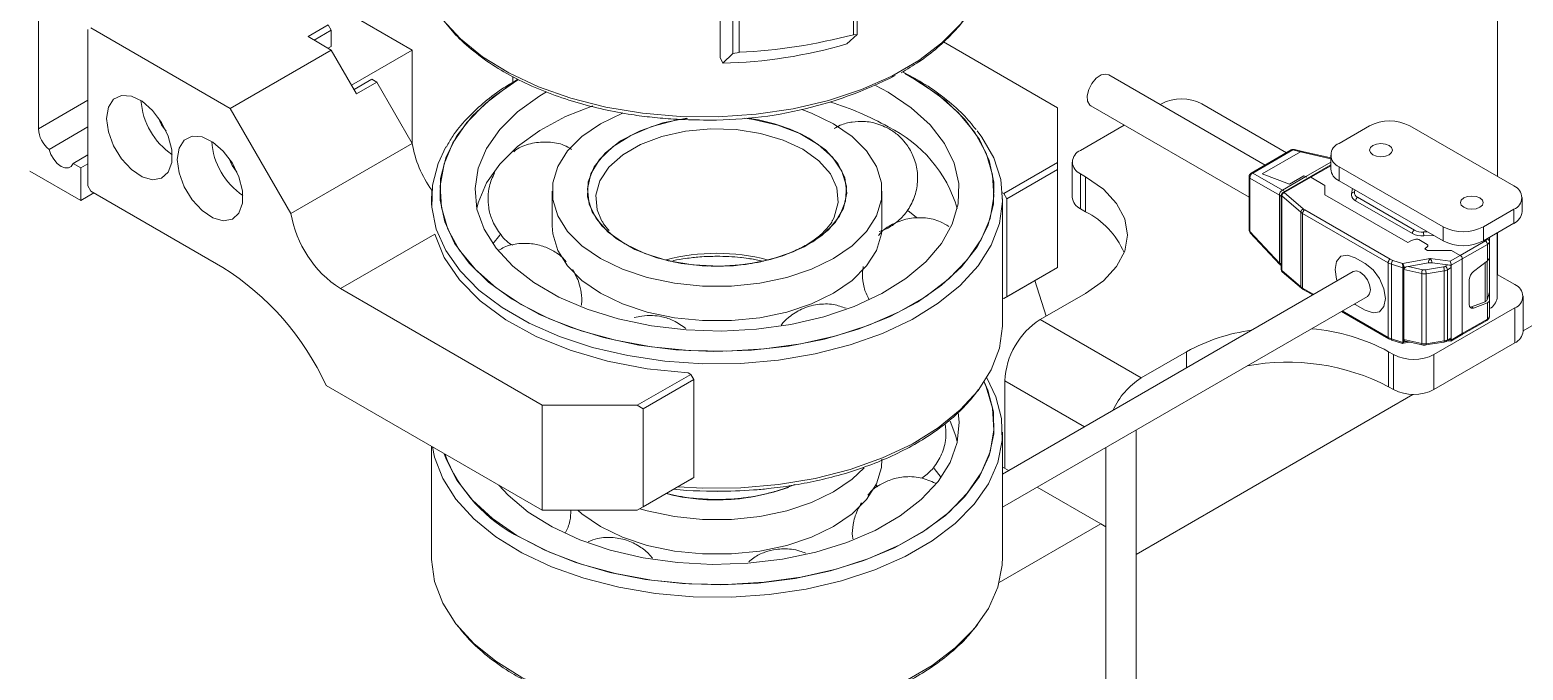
# Model space of a CAD drawing. Header units: millimetres. Extents: x 169 to 14583, y -399 to 10804.
# Drawn here: x 11865.7 to 11970.3, y 7447.7 to 7492.5 of the extents above; entities that cross this region are included whole.
import ezdxf

# ---------------------------------------------------------------- set-up
doc = ezdxf.new("R2010")
doc.units = ezdxf.units.MM
doc.header["$LTSCALE"] = 35

msp = doc.modelspace()

# ---------------------------------------------------------------- linework, layer by layer
at = {"color": 7, "linetype": 'Continuous', "lineweight": 18}
for p, q in [((11968.468, 7482.27), (11968.468, 7530.269)), ((11923.368, 7492.195), (11923.368, 7499.544)), ((11923.627, 7500.044), (11923.627, 7492.214)), ((12020.291, 7500.352), (11970.271, 7471.476)), ((11914.934, 7490.87), (11914.934, 7498.7)), ((11915.384, 7498.309), (11915.384, 7490.96)), ((11881.862, 7497.246), (11892.469, 7491.123)), ((11914.035, 7494.681), (11914.035, 7490.598)), ((11866.306, 7493.368), (11866.306, 7485.611)), ((11869.771, 7481.61), (11869.771, 7492.552)), ((11869.983, 7492.675), (11879.741, 7487.041)), ((11886.6, 7492.879), (11885.186, 7492.062)), ((11885.61, 7491.817), (11886.812, 7492.511)), ((11886.812, 7492.511), (11886.6, 7492.879)), ((11886.812, 7492.511), (11886.812, 7491.368)), ((11923.627, 7492.214), (11922.913, 7491.545)), ((11923.627, 7492.214), (11923.368, 7492.195)), ((11886.812, 7491.123), (11879.741, 7487.041)), ((11885.186, 7492.062), (11886.812, 7491.123)), ((11886.812, 7491.368), (11886.6, 7491.246)), ((11886.6, 7491.246), (11886.812, 7491.368)), ((11888.58, 7488.061), (11886.812, 7491.123)), ((11892.469, 7491.123), (11888.226, 7488.674)), ((11892.469, 7484.591), (11892.469, 7491.123)), ((11929.673, 7491.687), (11937.653, 7487.081)), ((11914.219, 7490.201), (11914.035, 7490.598)), ((11914.219, 7490.201), (11914.934, 7490.87)), ((11915.384, 7490.96), (11914.934, 7490.87)), ((11888.403, 7488.368), (11889.64, 7489.082)), ((11889.64, 7489.082), (11889.994, 7488.878)), ((11899.525, 7488.86), (11899.525, 7489.274)), ((11952.195, 7483.065), (11941.248, 7489.384)), ((11888.58, 7488.061), (11889.994, 7488.878)), ((11892.469, 7484.591), (11889.994, 7488.878)), ((11869.771, 7487.611), (11866.306, 7485.611)), ((11879.741, 7487.041), (11883.983, 7479.693)), ((11937.653, 7483.244), (11937.653, 7487.081)), ((11939.998, 7487.219), (11951.086, 7480.818)), ((11944.843, 7487.309), (11944.936, 7487.362)), ((11953.702, 7483.935), (11947.764, 7487.362)), ((11916.38, 7486.267), (11915.773, 7486.357)), ((11869.771, 7485.736), (11867.056, 7484.169)), ((11939.279, 7484.097), (11942.343, 7485.865)), ((11959.502, 7485.812), (11957.381, 7484.588)), ((11969.614, 7481.608), (11962.331, 7485.812)), ((11869.771, 7483.787), (11868.734, 7483.188)), ((11883.983, 7479.693), (11892.469, 7484.591)), ((11954.034, 7484.127), (11951.236, 7482.512)), ((11954.147, 7484.129), (11951.349, 7482.514)), ((11954.689, 7484.004), (11952.007, 7482.456)), ((11954.689, 7484.004), (11954.147, 7484.129)), ((11954.81, 7484.03), (11954.251, 7484.159)), ((11956.795, 7483.517), (11954.689, 7484.004)), ((11956.795, 7483.571), (11954.81, 7484.03)), ((11868.734, 7483.188), (11869.276, 7482.876)), ((11869.771, 7483.162), (11869.276, 7482.876)), ((11869.276, 7482.876), (11869.276, 7480.59)), ((11933.905, 7481.08), (11937.653, 7483.244)), ((11937.653, 7482.754), (11934.117, 7480.713)), ((11937.653, 7483.244), (11937.653, 7482.754)), ((11937.653, 7475.895), (11937.653, 7482.754)), ((11938.693, 7483.28), (11938.693, 7480.831)), ((11956.795, 7483.092), (11953.438, 7481.154)), ((11956.795, 7483.27), (11955.048, 7482.261)), ((11956.795, 7483.025), (11955.401, 7482.22)), ((11956.795, 7483.771), (11956.795, 7482.792)), ((11957.381, 7482.955), (11964.664, 7478.751)), ((11957.381, 7482.955), (11957.381, 7481.975)), ((11869.276, 7480.59), (11865.705, 7482.651)), ((11939.279, 7482.464), (11939.633, 7482.26)), ((11939.279, 7482.464), (11939.279, 7480.014)), ((11939.633, 7479.81), (11939.633, 7482.26)), ((11951.086, 7482.252), (11951.086, 7478.531)), ((11953.209, 7480.958), (11951.14, 7482.153)), ((11951.14, 7482.153), (11951.14, 7478.432)), ((11951.349, 7482.514), (11953.418, 7481.32)), ((11952.007, 7482.456), (11953.916, 7481.742)), ((11953.421, 7481.322), (11955.048, 7482.261)), ((11955.401, 7482.22), (11953.538, 7481.145)), ((11953.916, 7481.742), (11954.906, 7482.314)), ((11955.048, 7482.261), (11954.906, 7482.314)), ((11955.048, 7482.261), (11955.118, 7482.22)), ((11956.396, 7481.646), (11955.401, 7482.22)), ((11957.381, 7481.975), (11964.664, 7477.771)), ((11870.195, 7481.12), (11869.276, 7480.59)), ((11869.983, 7481.243), (11869.771, 7481.61)), ((11879.213, 7475.915), (11869.983, 7481.243)), ((11893.823, 7480.704), (11893.823, 7480.26)), ((11893.836, 7480.521), (11893.843, 7481.321)), ((11893.843, 7481.217), (11893.843, 7481.321)), ((11902.273, 7481.244), (11902.273, 7478.83)), ((11925.373, 7478.83), (11925.373, 7481.244)), ((11933.905, 7481.08), (11933.809, 7481.136)), ((11933.823, 7471.985), (11933.823, 7480.704)), ((11934.117, 7480.713), (11933.905, 7481.08)), ((11934.117, 7473.854), (11934.117, 7480.713)), ((11953.209, 7476.219), (11953.209, 7480.955)), ((11953.338, 7480.88), (11953.209, 7480.955)), ((11953.338, 7480.981), (11953.338, 7475.755)), ((11954.711, 7479.776), (11953.373, 7480.916)), ((11953.373, 7480.916), (11953.373, 7475.691)), ((11953.421, 7481.322), (11953.575, 7481.233)), ((11953.538, 7481.145), (11954.877, 7480.004)), ((11956.396, 7480.993), (11956.396, 7481.646)), ((11956.396, 7480.993), (11962.189, 7477.648)), ((11958.252, 7481.029), (11958.254, 7481.049)), ((11958.313, 7481.437), (11958.254, 7481.049)), ((11958.254, 7481.049), (11958.26, 7480.97)), ((11958.476, 7481.343), (11958.451, 7481.182)), ((11958.683, 7480.816), (11962.656, 7478.522)), ((11970.2, 7479.812), (11970.2, 7480.792)), ((11939.633, 7479.81), (11939.279, 7480.014)), ((11954.711, 7474.55), (11954.711, 7479.776)), ((11960.814, 7476.238), (11954.832, 7479.691)), ((11954.832, 7479.691), (11954.832, 7474.465)), ((11954.974, 7479.936), (11960.956, 7476.483)), ((11958.541, 7480.571), (11962.514, 7478.277)), ((11967.493, 7478.751), (11969.614, 7479.975)), ((11969.614, 7478.995), (11969.614, 7479.975)), ((11964.664, 7477.771), (11964.664, 7478.751)), ((11967.493, 7477.771), (11969.614, 7478.995)), ((11967.493, 7478.751), (11967.493, 7477.771)), ((11887.448, 7474.427), (11894.061, 7478.245)), ((11951.14, 7478.432), (11953.209, 7476.215)), ((11951.167, 7478.327), (11953.241, 7476.104)), ((11962.189, 7477.648), (11962.402, 7477.771)), ((11962.717, 7477.876), (11962.402, 7477.771)), ((11963.542, 7477.521), (11962.958, 7477.857)), ((11963.291, 7478.389), (11963.57, 7478.403)), ((11964.014, 7478.146), (11963.308, 7478.11)), ((11965.866, 7476.75), (11967.629, 7477.768)), ((11967.771, 7477.523), (11966.008, 7476.505)), ((11967.717, 7477.89), (11967.717, 7477.9)), ((11967.771, 7476.379), (11967.771, 7477.523)), ((11967.917, 7478.016), (11967.917, 7477.727)), ((11967.917, 7477.727), (11967.917, 7476.631)), ((11968.444, 7473.769), (11968.444, 7478.32)), ((11968.468, 7475.411), (11968.468, 7478.334)), ((11915.532, 7476.603), (11916.38, 7476.485)), ((11959.22, 7476.178), (11958.513, 7476.587)), ((11961.812, 7476.193), (11963.76, 7476.53)), ((11963.574, 7477.381), (11963.392, 7477.199)), ((11963.392, 7477.199), (11963.569, 7477.096)), ((11963.569, 7477.096), (11965.266, 7477.096)), ((11963.76, 7476.53), (11965.167, 7476.346)), ((11965.167, 7476.346), (11965.866, 7476.75)), ((11966.008, 7476.505), (11965.23, 7476.056)), ((11965.866, 7476.75), (11965.266, 7477.096)), ((11966.008, 7471.279), (11966.008, 7476.505)), ((11967.917, 7474.178), (11967.917, 7476.631)), ((11958.366, 7475.616), (11933.823, 7461.447)), ((11937.653, 7475.895), (11933.905, 7473.731)), ((11934.117, 7473.854), (11937.653, 7475.895)), ((11937.653, 7475.895), (11937.653, 7475.895)), ((11953.209, 7476.219), (11953.338, 7476.144)), ((11953.264, 7476.086), (11953.338, 7476.043)), ((11953.373, 7475.691), (11954.711, 7474.55)), ((11953.408, 7475.603), (11954.747, 7474.462)), ((11960.814, 7471.012), (11960.814, 7476.238)), ((11961.847, 7475.887), (11961.044, 7476.139)), ((11961.044, 7476.139), (11961.044, 7470.913)), ((11961.14, 7476.403), (11961.812, 7476.193)), ((11961.812, 7476.193), (11961.812, 7476.193)), ((11961.917, 7475.927), (11961.847, 7475.887)), ((11961.847, 7475.887), (11961.847, 7470.661)), ((11962.227, 7475.981), (11961.917, 7475.927)), ((11961.917, 7475.927), (11961.917, 7475.764)), ((11963.166, 7475.479), (11961.917, 7475.764)), ((11961.917, 7475.764), (11961.917, 7470.865)), ((11963.641, 7476.226), (11962.227, 7475.981)), ((11962.227, 7475.981), (11963.24, 7475.75)), ((11963.166, 7470.58), (11963.166, 7475.479)), ((11963.429, 7475.744), (11964.696, 7475.943)), ((11964.748, 7475.669), (11963.481, 7475.469)), ((11963.481, 7475.469), (11963.481, 7470.57)), ((11963.895, 7476.231), (11964.999, 7476.086)), ((11964.748, 7470.769), (11964.748, 7475.669)), ((11964.829, 7475.988), (11964.999, 7476.086)), ((11965.23, 7475.893), (11964.97, 7475.743)), ((11964.97, 7475.743), (11964.97, 7470.844)), ((11964.999, 7476.086), (11965.23, 7476.056)), ((11965.23, 7476.056), (11965.23, 7475.893)), ((11965.23, 7475.893), (11965.23, 7470.994)), ((11967.771, 7476.379), (11966.798, 7475.63)), ((11967.601, 7473.512), (11967.601, 7476.248)), ((11967.741, 7476.356), (11967.741, 7473.632)), ((11969.685, 7474.708), (11968.444, 7475.424)), ((11887.448, 7474.427), (11901.59, 7466.262)), ((11936.085, 7474.99), (11936.881, 7472.508)), ((11954.747, 7474.462), (11954.874, 7474.374)), ((11954.832, 7474.465), (11955.603, 7474.02)), ((11954.874, 7474.374), (11955.544, 7473.987)), ((11966.503, 7475.057), (11966.503, 7473.299)), ((11933.823, 7459.138), (11959.366, 7473.883)), ((11933.905, 7473.731), (11933.823, 7473.779)), ((11933.905, 7473.731), (11934.117, 7473.854)), ((11939.633, 7474.096), (11936.451, 7472.259)), ((11958.453, 7473.356), (11958.513, 7473.32)), ((11958.513, 7473.32), (11959.22, 7472.912)), ((11966.657, 7473.148), (11967.601, 7473.512)), ((11966.798, 7473.067), (11967.771, 7473.441)), ((11967.741, 7473.632), (11967.917, 7474.178)), ((11967.771, 7472.297), (11967.771, 7473.441)), ((11967.917, 7473.597), (11967.917, 7474.178)), ((11967.917, 7473.597), (11967.917, 7472.501)), ((11970.271, 7471.442), (11970.271, 7473.892)), ((11957.544, 7472.832), (11960.856, 7470.92)), ((11957.603, 7472.866), (11960.814, 7471.012)), ((11964.028, 7469.81), (11969.685, 7473.075)), ((11966.008, 7471.279), (11967.771, 7472.297)), ((11966.657, 7473.148), (11966.798, 7473.067)), ((11969.685, 7470.626), (11969.685, 7473.075)), ((11943.522, 7468.177), (11936.451, 7472.259)), ((11965.23, 7470.83), (11966.008, 7471.279)), ((11965.966, 7471.188), (11967.729, 7472.205)), ((11960.856, 7470.92), (11961.08, 7470.823)), ((11961.044, 7470.913), (11961.847, 7470.661)), ((11961.08, 7470.823), (11961.834, 7470.587)), ((11961.837, 7470.587), (11961.887, 7470.616)), ((11961.847, 7470.661), (11961.917, 7470.702)), ((11961.881, 7470.613), (11962.328, 7470.69)), ((11961.917, 7470.865), (11963.166, 7470.58)), ((11961.917, 7470.702), (11961.917, 7470.865)), ((11961.917, 7470.702), (11962.123, 7470.737)), ((11962.04, 7470.756), (11963.195, 7470.492)), ((11963.46, 7470.484), (11964.727, 7470.683)), ((11963.481, 7470.57), (11964.748, 7470.769)), ((11964.028, 7467.36), (11969.685, 7470.626)), ((11964.929, 7470.752), (11965.176, 7470.895)), ((11964.97, 7470.844), (11965.23, 7470.994)), ((11964.977, 7470.78), (11965.204, 7470.75)), ((11965.095, 7470.848), (11965.23, 7470.83)), ((11965.23, 7470.83), (11965.122, 7470.864)), ((11965.211, 7470.752), (11965.966, 7471.188)), ((11965.23, 7470.83), (11965.23, 7470.994)), ((11943.522, 7468.177), (11946.704, 7470.014)), ((11946.704, 7468.883), (11946.704, 7470.014)), ((11960.846, 7470.014), (11961.2, 7469.81)), ((11960.846, 7470.014), (11960.846, 7467.564)), ((11961.2, 7467.36), (11961.2, 7469.81)), ((11964.028, 7469.81), (11964.028, 7467.36)), ((11911.985, 7468.426), (11908.237, 7466.262)), ((11911.985, 7468.426), (11911.8, 7468.532)), ((11912.197, 7468.058), (11911.985, 7468.426)), ((11901.59, 7458.914), (11886.458, 7467.649)), ((11908.661, 7466.017), (11912.197, 7468.058)), ((11912.197, 7461.2), (11912.197, 7468.058)), ((11933.976, 7467.972), (11933.976, 7461.848)), ((11939.551, 7464.754), (11933.976, 7467.972)), ((11961.2, 7467.36), (11960.846, 7467.564)), ((11901.59, 7466.262), (11901.59, 7458.914)), ((11908.237, 7466.262), (11901.59, 7466.262)), ((11908.237, 7466.262), (11908.661, 7466.017)), ((11908.661, 7459.158), (11908.661, 7466.017)), ((11962.556, 7467.022), (11943.168, 7455.83)), ((11929.856, 7464.53), (11929.796, 7464.988)), ((11933.823, 7455.654), (11933.823, 7464.373)), ((11943.168, 7464.533), (11943.168, 7432.862)), ((11893.823, 7463.397), (11893.823, 7455.654)), ((11941.047, 7463.308), (11941.047, 7431.637)), ((11929.038, 7461.84), (11929.52, 7461.22)), ((11934.247, 7461.692), (11933.823, 7461.936)), ((11908.237, 7458.914), (11911.985, 7461.077)), ((11912.197, 7461.2), (11908.661, 7459.158)), ((11911.985, 7461.077), (11912.197, 7461.2)), ((11925.091, 7460.565), (11924.931, 7460.673)), ((11924.937, 7460.685), (11925.084, 7460.59)), ((11940.693, 7457.97), (11936.247, 7460.537)), ((11901.59, 7458.914), (11908.237, 7458.914)), ((11908.661, 7459.158), (11908.237, 7458.914)), ((11940.693, 7457.97), (11933.582, 7453.865)), ((11941.047, 7457.766), (11940.693, 7457.97)), ((11941.047, 7415.714), (11941.047, 7457.766))]:
    msp.add_line(p, q, dxfattribs=at)
at = {"color": 7, "linetype": 'Continuous', "lineweight": 18, "flags": 128}
for points in [[(11892.869, 7497.972), (11892.872, 7497.754), (11893.101, 7496.217), (11893.682, 7494.712), (11894.606, 7493.265), (11895.856, 7491.902), (11897.409, 7490.647), (11899.238, 7489.523), (11901.311, 7488.549), (11903.589, 7487.744), (11906.033, 7487.121)], [(11906.033, 7487.121), (11908.6, 7486.692), (11911.242, 7486.464), (11913.913, 7486.442), (11916.566, 7486.625), (11919.153, 7487.011), (11921.628, 7487.592), (11923.946, 7488.359), (11926.067, 7489.297), (11927.952, 7490.39), (11929.568, 7491.618), (11930.886, 7492.959), (11931.882, 7494.39), (11932.54, 7495.885), (11932.846, 7497.418), (11932.869, 7497.972)], [(11900.105, 7473.325), (11898.365, 7474.477), (11896.913, 7475.755), (11895.776, 7477.135), (11894.975, 7478.592), (11894.525, 7480.098), (11894.435, 7481.626), (11894.705, 7483.147), (11895.332, 7484.632), (11896.304, 7486.054), (11897.601, 7487.386), (11899.201, 7488.604), (11899.92, 7489.054)], [(11926.979, 7489.48), (11928.175, 7488.786), (11929.822, 7487.587), (11931.172, 7486.271), (11932.198, 7484.86), (11932.881, 7483.382), (11933.21, 7481.864), (11933.178, 7480.334), (11932.785, 7478.821), (11932.039, 7477.353), (11930.953, 7475.957), (11929.549, 7474.66), (11927.851, 7473.485), (11925.893, 7472.454), (11923.709, 7471.587), (11921.341, 7470.9), (11918.833, 7470.406), (11916.232, 7470.113), (11913.586, 7470.027), (11910.945, 7470.15), (11908.357, 7470.479), (11905.87, 7471.009), (11903.532, 7471.73), (11901.386, 7472.627), (11899.472, 7473.685), (11897.824, 7474.884), (11896.475, 7476.2), (11895.449, 7477.611), (11894.765, 7479.089), (11894.436, 7480.607), (11894.469, 7482.137), (11894.862, 7483.65), (11895.608, 7485.118), (11896.693, 7486.514), (11898.098, 7487.811), (11899.795, 7488.986), (11899.923, 7489.062)], [(11926.986, 7489.471), (11927.541, 7489.163), (11929.281, 7488.011), (11930.734, 7486.733), (11931.871, 7485.352), (11932.672, 7483.895), (11933.122, 7482.389), (11933.212, 7480.861), (11932.941, 7479.341), (11932.314, 7477.856), (11931.343, 7476.434), (11930.045, 7475.101), (11928.445, 7473.883), (11926.573, 7472.803), (11924.463, 7471.879), (11922.155, 7471.13), (11919.692, 7470.569), (11917.12, 7470.207), (11914.486, 7470.051), (11911.839, 7470.103), (11909.23, 7470.363), (11906.706, 7470.825), (11904.315, 7471.482), (11902.101, 7472.32), (11900.105, 7473.325), (11900.105, 7473.325)], [(11940.725, 7489.375), (11940.382, 7489.145), (11940.075, 7488.786), (11939.851, 7488.354), (11939.745, 7487.914), (11939.772, 7487.533), (11939.929, 7487.269), (11939.998, 7487.219)], [(11941.248, 7489.384), (11941.054, 7489.442), (11940.725, 7489.375)], [(11924.909, 7488.646), (11925.809, 7488.163), (11927.426, 7487.082), (11928.754, 7485.876), (11929.763, 7484.572), (11930.432, 7483.196), (11930.748, 7481.78), (11930.703, 7480.351), (11930.298, 7478.942), (11929.542, 7477.582), (11928.451, 7476.3), (11927.048, 7475.123), (11925.363, 7474.077), (11923.432, 7473.183), (11921.297, 7472.461), (11919.002, 7471.927), (11916.597, 7471.591), (11914.133, 7471.46), (11911.662, 7471.539), (11909.237, 7471.824), (11906.91, 7472.309), (11904.731, 7472.986), (11902.745, 7473.838), (11900.995, 7474.848), (11899.519, 7475.995), (11898.347, 7477.253), (11897.506, 7478.596), (11897.012, 7479.996), (11896.876, 7481.422), (11897.102, 7482.845), (11897.684, 7484.233), (11898.61, 7485.558), (11899.86, 7486.791), (11901.408, 7487.905), (11901.892, 7488.194)], [(11871.079, 7486.326), (11871.203, 7487.116), (11871.563, 7487.676), (11872.12, 7487.947), (11872.813, 7487.898), (11873.567, 7487.534), (11874.3, 7486.897), (11874.933, 7486.053), (11875.398, 7485.096), (11875.644, 7484.128), (11875.644, 7483.254), (11875.398, 7482.57), (11874.933, 7482.148), (11874.3, 7482.036), (11873.567, 7482.245), (11872.813, 7482.752), (11872.12, 7483.503), (11871.563, 7484.416), (11871.203, 7485.392), (11871.079, 7486.326)], [(11905.124, 7487.228), (11903.221, 7486.464), (11901.408, 7485.492), (11899.86, 7484.377), (11898.61, 7483.145), (11897.684, 7481.82), (11897.102, 7480.431), (11897.003, 7480.037)], [(11921.99, 7485.958), (11920.448, 7486.706), (11919.765, 7486.961)], [(11875.257, 7485.441), (11874.931, 7485.896), (11874.699, 7486.406)], [(11907.233, 7486.719), (11907.199, 7486.706), (11905.656, 7485.958), (11904.362, 7485.068), (11903.355, 7484.062), (11902.667, 7482.969), (11902.317, 7481.825), (11902.317, 7480.663), (11902.667, 7479.518), (11903.355, 7478.426), (11904.362, 7477.419), (11905.656, 7476.529), (11907.199, 7475.782), (11908.942, 7475.201), (11910.834, 7474.803), (11912.817, 7474.601), (11914.83, 7474.601), (11916.813, 7474.803), (11918.705, 7475.201), (11920.448, 7475.782), (11921.99, 7476.529), (11923.285, 7477.419), (11924.291, 7478.426), (11924.98, 7479.518), (11925.329, 7480.663), (11925.329, 7481.825), (11924.98, 7482.969), (11924.291, 7484.062), (11923.285, 7485.068), (11921.99, 7485.958), (11921.99, 7485.958)], [(11911.755, 7486.341), (11910.943, 7486.208), (11909.268, 7485.772), (11907.78, 7485.15), (11906.539, 7484.367), (11905.596, 7483.456), (11904.99, 7482.455), (11904.745, 7481.403), (11904.873, 7480.345), (11905.366, 7479.323), (11906.206, 7478.38), (11907.358, 7477.553), (11908.775, 7476.877), (11910.398, 7476.379), (11912.161, 7476.081), (11913.993, 7475.993), (11915.817, 7476.12), (11917.56, 7476.456), (11919.15, 7476.989), (11920.522, 7477.694), (11921.619, 7478.545), (11922.398, 7479.506), (11922.825, 7480.538), (11922.884, 7481.599), (11922.572, 7482.644), (11921.902, 7483.632), (11920.901, 7484.522), (11919.61, 7485.277), (11918.082, 7485.867), (11916.38, 7486.267), (11916.38, 7486.267)], [(11920.258, 7484.958), (11921.422, 7484.135), (11922.274, 7483.192), (11922.781, 7482.17), (11922.92, 7481.111), (11922.688, 7480.056), (11922.092, 7479.05), (11921.158, 7478.134), (11919.924, 7477.346), (11918.44, 7476.717), (11916.767, 7476.273), (11914.973, 7476.032), (11913.132, 7476.006), (11911.32, 7476.193), (11909.61, 7476.587), (11908.073, 7477.172), (11906.771, 7477.924), (11905.757, 7478.811), (11905.074, 7479.799), (11904.75, 7480.845), (11904.796, 7481.907), (11905.212, 7482.943), (11905.981, 7483.909), (11907.071, 7484.765), (11908.437, 7485.478), (11910.024, 7486.017), (11911.716, 7486.354)], [(11876.028, 7483.469), (11876.153, 7484.258), (11876.513, 7484.819), (11877.07, 7485.089), (11877.762, 7485.04), (11878.516, 7484.677), (11879.25, 7484.039), (11879.883, 7483.196), (11880.348, 7482.238), (11880.593, 7481.27), (11880.593, 7480.397), (11880.348, 7479.712), (11879.883, 7479.291), (11879.25, 7479.179), (11878.516, 7479.388), (11877.762, 7479.895), (11877.07, 7480.646), (11876.513, 7481.559), (11876.153, 7482.535), (11876.028, 7483.469)], [(11932.048, 7485.46), (11932.364, 7485.033), (11933.198, 7483.568), (11933.687, 7482.051), (11933.821, 7480.511), (11933.598, 7478.974), (11933.022, 7477.468), (11932.103, 7476.019), (11930.859, 7474.655), (11929.31, 7473.398), (11927.485, 7472.271), (11925.416, 7471.295), (11923.141, 7470.487), (11920.699, 7469.862), (11918.134, 7469.429), (11915.492, 7469.198), (11912.821, 7469.172), (11910.168, 7469.352), (11907.579, 7469.735), (11905.103, 7470.313), (11902.782, 7471.077), (11900.657, 7472.013), (11898.768, 7473.103), (11897.148, 7474.329), (11895.825, 7475.669), (11894.823, 7477.099), (11894.16, 7478.593), (11893.848, 7480.125), (11893.893, 7481.667), (11894.293, 7483.192), (11894.841, 7484.34)], [(11905.741, 7479.184), (11905.428, 7479.936), (11905.335, 7480.961), (11905.613, 7481.974), (11906.25, 7482.931), (11907.218, 7483.792), (11908.474, 7484.517), (11909.964, 7485.076), (11911.623, 7485.443), (11913.378, 7485.604), (11915.153, 7485.55), (11916.869, 7485.285), (11918.453, 7484.819), (11919.834, 7484.173)], [(11868.734, 7483.188), (11868.607, 7482.98), (11868.41, 7482.871), (11868.164, 7482.871), (11867.891, 7482.981), (11867.62, 7483.189), (11867.375, 7483.476), (11867.181, 7483.814), (11867.056, 7484.169)], [(11919.834, 7484.173), (11920.952, 7483.376), (11921.759, 7482.462), (11922.219, 7481.471), (11922.312, 7480.447), (11922.034, 7479.434), (11921.945, 7479.256)], [(11959.75, 7484.445), (11959.577, 7484.295), (11959.516, 7484.118), (11959.577, 7483.942), (11959.75, 7483.792), (11960.009, 7483.692), (11960.316, 7483.657), (11960.622, 7483.692), (11960.881, 7483.792), (11961.055, 7483.942), (11961.116, 7484.118), (11961.055, 7484.295), (11960.881, 7484.445), (11960.622, 7484.545), (11960.316, 7484.58), (11960.009, 7484.545), (11959.75, 7484.445)], [(11880.206, 7482.584), (11879.881, 7483.039), (11879.649, 7483.549)], [(11939.633, 7482.26), (11940.876, 7481.385), (11941.8, 7480.387), (11942.37, 7479.304), (11942.562, 7478.178), (11942.37, 7477.052), (11941.8, 7475.969), (11940.876, 7474.971), (11939.633, 7474.096)], [(11966.114, 7480.771), (11965.94, 7480.621), (11965.88, 7480.445), (11965.94, 7480.268), (11966.114, 7480.118), (11966.373, 7480.018), (11966.68, 7479.983), (11966.986, 7480.018), (11967.245, 7480.118), (11967.419, 7480.268), (11967.48, 7480.445), (11967.419, 7480.621), (11967.245, 7480.771), (11966.986, 7480.871), (11966.68, 7480.906), (11966.373, 7480.871), (11966.114, 7480.771)], [(11927.202, 7479.867), (11927.426, 7479.697), (11927.793, 7479.4)], [(11902.273, 7478.83), (11902.317, 7478.249), (11902.667, 7477.104), (11903.355, 7476.012), (11904.362, 7475.006), (11905.656, 7474.115), (11907.199, 7473.368), (11908.942, 7472.787), (11910.834, 7472.39), (11912.817, 7472.188), (11914.83, 7472.188), (11916.813, 7472.39), (11918.705, 7472.787), (11920.448, 7473.368), (11921.99, 7474.115), (11923.285, 7475.006), (11924.291, 7476.012), (11924.98, 7477.104), (11925.329, 7478.249), (11925.373, 7478.83)], [(11911.8, 7468.532), (11908.925, 7468.825), (11906.153, 7469.356), (11903.545, 7470.114), (11901.157, 7471.084), (11899.038, 7472.244), (11897.234, 7473.57), (11895.784, 7475.033), (11894.719, 7476.602), (11894.061, 7478.245)], [(11898.127, 7477.551), (11898.61, 7478.173), (11898.635, 7478.203)], [(11963.542, 7477.521), (11963.563, 7477.506), (11963.58, 7477.49), (11963.592, 7477.472), (11963.599, 7477.454), (11963.6, 7477.435), (11963.597, 7477.416), (11963.588, 7477.398), (11963.574, 7477.381)], [(11958.513, 7476.587), (11957.971, 7476.775), (11957.513, 7476.686), (11957.206, 7476.333), (11957.098, 7475.77), (11957.206, 7475.083), (11957.243, 7474.967)], [(11959.366, 7473.883), (11959.366, 7473.883), (11959.519, 7474.06), (11959.573, 7474.341), (11959.519, 7474.685), (11959.366, 7475.038), (11959.137, 7475.348), (11958.866, 7475.566), (11958.595, 7475.66), (11958.366, 7475.616)], [(11959.22, 7472.912), (11959.761, 7472.724), (11960.22, 7472.813), (11960.526, 7473.166), (11960.634, 7473.729), (11960.526, 7474.416), (11960.22, 7475.123), (11959.761, 7475.742), (11959.22, 7476.178)], [(11966.798, 7473.067), (11966.738, 7473.05), (11966.682, 7473.047), (11966.631, 7473.059), (11966.587, 7473.083), (11966.551, 7473.121), (11966.524, 7473.171), (11966.508, 7473.231), (11966.503, 7473.299)], [(11966.546, 7473.129), (11966.597, 7473.132), (11966.657, 7473.148)], [(11911.071, 7460.549), (11912.821, 7460.454), (11915.492, 7460.48), (11918.134, 7460.711), (11920.699, 7461.143), (11923.141, 7461.769), (11925.416, 7462.577), (11927.485, 7463.553), (11929.31, 7464.679), (11930.859, 7465.936), (11932.103, 7467.301), (11933.022, 7468.749), (11933.598, 7470.255), (11933.821, 7471.792), (11933.823, 7471.985)], [(11961.044, 7470.913), (11961.046, 7470.883), (11961.051, 7470.858), (11961.06, 7470.839), (11961.072, 7470.827), (11961.08, 7470.823)], [(11963.166, 7470.58), (11963.167, 7470.55), (11963.172, 7470.526), (11963.178, 7470.507), (11963.188, 7470.496), (11963.195, 7470.492)], [(11963.481, 7470.57), (11963.48, 7470.54), (11963.477, 7470.516), (11963.473, 7470.498), (11963.466, 7470.487), (11963.46, 7470.484)], [(11964.748, 7470.769), (11964.747, 7470.74), (11964.744, 7470.715), (11964.739, 7470.697), (11964.733, 7470.686), (11964.727, 7470.683)], [(11932.705, 7468.179), (11933.353, 7466.861), (11933.754, 7465.336), (11933.798, 7463.794), (11933.486, 7462.263), (11932.824, 7460.768), (11931.822, 7459.339), (11930.499, 7457.999), (11928.878, 7456.772), (11926.989, 7455.682), (11924.865, 7454.746), (11922.544, 7453.983), (11920.067, 7453.404), (11917.479, 7453.022), (11914.826, 7452.842), (11912.154, 7452.867), (11909.513, 7453.099), (11906.948, 7453.531), (11904.506, 7454.157), (11902.23, 7454.965), (11900.162, 7455.941), (11898.337, 7457.067), (11896.788, 7458.324), (11895.543, 7459.689), (11894.625, 7461.137), (11894.049, 7462.643), (11893.902, 7463.352)], [(11932.533, 7467.904), (11932.785, 7467.319), (11933.178, 7465.806), (11933.21, 7464.276), (11932.881, 7462.758), (11932.198, 7461.28), (11931.172, 7459.87), (11929.822, 7458.553), (11928.175, 7457.354), (11926.261, 7456.296), (11924.114, 7455.399), (11921.776, 7454.679), (11919.29, 7454.149), (11916.702, 7453.819), (11914.061, 7453.696), (11911.415, 7453.782), (11908.813, 7454.075), (11906.306, 7454.569), (11903.938, 7455.257), (11901.754, 7456.124), (11899.795, 7457.154), (11898.098, 7458.329), (11896.693, 7459.626), (11895.608, 7461.022), (11894.862, 7462.49), (11894.727, 7462.876)], [(11932.524, 7467.892), (11932.672, 7467.564), (11933.122, 7466.058), (11933.212, 7464.531), (11932.941, 7463.01), (11932.314, 7461.525), (11931.343, 7460.103), (11930.045, 7458.771), (11928.445, 7457.553), (11926.573, 7456.472), (11924.463, 7455.548), (11922.155, 7454.799), (11919.692, 7454.238), (11917.12, 7453.876), (11914.486, 7453.72), (11911.839, 7453.772), (11909.23, 7454.032), (11906.706, 7454.494), (11904.315, 7455.151), (11902.101, 7455.989), (11900.105, 7456.994)], [(11898.551, 7460.668), (11899.196, 7459.969), (11900.599, 7458.792), (11902.284, 7457.746), (11904.214, 7456.852), (11906.35, 7456.13), (11908.644, 7455.596), (11911.05, 7455.26), (11913.514, 7455.129), (11915.985, 7455.208), (11918.409, 7455.493), (11920.736, 7455.979), (11922.916, 7456.655), (11924.902, 7457.507), (11926.652, 7458.517), (11928.128, 7459.664), (11929.3, 7460.922), (11930.141, 7462.265), (11930.635, 7463.665), (11930.771, 7465.092), (11930.711, 7465.749)], [(11930.644, 7463.706), (11930.545, 7464.101), (11930.139, 7465.151)], [(11904.086, 7458.914), (11904.362, 7458.675), (11905.656, 7457.785), (11907.199, 7457.037), (11908.942, 7456.456), (11910.834, 7456.059), (11912.817, 7455.857), (11914.83, 7455.857), (11916.813, 7456.059), (11918.705, 7456.456), (11920.448, 7457.037), (11921.99, 7457.785), (11923.285, 7458.675), (11924.291, 7459.681), (11924.98, 7460.774), (11925.329, 7461.918), (11925.373, 7462.499)], [(11924.122, 7461.894), (11923.285, 7461.088), (11921.99, 7460.198), (11920.448, 7459.451), (11918.705, 7458.87), (11916.813, 7458.472), (11914.83, 7458.271), (11912.817, 7458.271), (11910.834, 7458.472), (11908.942, 7458.87), (11908.421, 7459.02)], [(11893.823, 7455.654), (11893.826, 7455.461), (11894.049, 7453.924), (11894.625, 7452.418), (11895.543, 7450.97), (11896.788, 7449.605), (11898.337, 7448.348), (11900.162, 7447.222), (11902.23, 7446.246), (11904.506, 7445.438), (11905.571, 7445.137)], [(11908.508, 7444.524), (11909.513, 7444.38), (11912.154, 7444.149), (11914.826, 7444.123), (11917.479, 7444.303), (11920.067, 7444.686), (11922.544, 7445.264), (11924.865, 7446.028), (11926.989, 7446.963), (11928.878, 7448.054), (11930.499, 7449.28), (11931.822, 7450.62), (11932.824, 7452.05), (11933.486, 7453.544), (11933.798, 7455.076), (11933.823, 7455.654)]]:
    msp.add_lwpolyline(points, dxfattribs=at)
at = {"color": 7, "linetype": 'Continuous', "lineweight": 18}
for centre, radius, start, end in [((11913.508, 7529.513), 38.598, 272.78565, 284.80043), ((11913.464, 7523.858), 33.665, 271.28594, 286.30013), ((11913.364, 7514.543), 28.324, 268.14647, 297.16265), ((11878.472, 7487.941), 4.999, 184.05381, 235.94082), ((11915.939, 7468.22), 20.117, 60.61855, 73.17317), ((11946.35, 7484.633), 3.074, 62.60967, 117.39033), ((11914.429, 7474.303), 12.146, 61.32119, 83.2461), ((11960.917, 7483.083), 3.074, 62.60967, 117.39033), ((11868.256, 7485.709), 1.953, 182.88762, 232.08396), ((11921.731, 7477.395), 9.296, 16.5101, 63.98227), ((11883.422, 7485.083), 4.999, 184.05381, 235.94082), ((11900.399, 7486), 8.054, 190.075, 215.51774), ((11939.589, 7483.28), 0.873, 110.78342, 249.21658), ((11954.184, 7483.867), 0.3, 76.98595, 119.99731), ((11954.093, 7484.012), 0.13, 65.46454, 117.26042), ((11954.229, 7484.039), 0.122, 79.4467, 132.40542), ((11957.691, 7483.771), 0.873, 110.78342, 249.21658), ((11957.796, 7482.891), 1.006, 185.6948, 245.62534), ((11951.386, 7482.252), 0.3, 119.99731, 180), ((11951.216, 7482.258), 0.13, 182.73973, 234.5446), ((11951.508, 7482.182), 0.369, 115.48608, 184.51392), ((11951.295, 7482.396), 0.13, 65.46454, 117.26042), ((11955.343, 7482.142), 0.0977, 53.40748, 115.28206), ((11939.694, 7480.931), 1.006, 185.6948, 245.62534), ((11953.538, 7480.981), 0.2, 119.99731, 180), ((11953.423, 7480.985), 0.0853, 182.52414, 233.45637), ((11953.638, 7480.898), 0.266, 112.05524, 175.98201), ((11953.48, 7481.063), 0.101, 54.38242, 114.30712), ((11958.742, 7481.025), 0.497, 186.20935, 246.12571), ((11958.426, 7481.007), 0.177, 81.73215, 166.25248), ((11958.832, 7481.166), 0.381, 177.56811, 246.89337), ((11958.848, 7480.557), 0.307, 122.60548, 177.39452), ((11969.304, 7480.792), 0.873, 290.78342, 69.21658), ((11891.703, 7480.998), 7.829, 189.59932, 237.07698), ((11936.966, 7474.584), 5.868, 23.81724, 62.96836), ((11954.977, 7479.757), 0.266, 112.05524, 175.98201), ((11955.235, 7480.396), 0.812, 229.84275, 240.25921), ((11955.139, 7479.677), 0.307, 122.60548, 177.39452), ((11955.296, 7480.5), 0.649, 229.84275, 240.25921), ((11969.199, 7479.911), 1.006, 294.37466, 354.3052), ((11966.079, 7481.48), 3.074, 242.60967, 297.39033), ((11951.386, 7478.531), 0.3, 180, 223.01897), ((11951.216, 7478.537), 0.13, 182.73973, 234.5446), ((11951.259, 7478.406), 0.122, 167.59121, 220.55613), ((11962.821, 7478.263), 0.307, 122.60548, 177.39452), ((11963.204, 7479.586), 1.48, 242.21696, 274.0508), ((11963.207, 7479.569), 1.184, 242.21696, 274.0508), ((11962.816, 7477.578), 0.313, 62.93848, 108.36912), ((11961.084, 7478.111), 2.224, 359.98928, 7.17805), ((11966.079, 7480.5), 3.074, 242.60967, 297.39033), ((11967.567, 7477.905), 0.151, 294.37466, 354.3052), ((11967.464, 7477.509), 0.307, 2.60548, 57.39452), ((11967.734, 7477.706), 0.184, 6.35134, 95.18258), ((11967.667, 7477.752), 0.251, 294.37466, 354.3052), ((11913.824, 7462.781), 14.117, 75.55661, 104.60824), ((11961.121, 7476.224), 0.307, 122.60548, 177.39452), ((11961.409, 7477.281), 0.917, 240.41257, 252.9475), ((11965.701, 7476.491), 0.307, 2.60548, 57.39452), ((11868.841, 7459.514), 19.404, 24.78518, 57.69127), ((11953.538, 7475.755), 0.2, 180, 229.56281), ((11953.423, 7475.759), 0.0853, 182.52414, 233.45637), ((11953.483, 7475.685), 0.11, 176.90497, 227.6806), ((11961.38, 7477.235), 1.147, 240.41257, 252.9475), ((11961.476, 7476.132), 0.432, 141.18696, 179.17198), ((11963.714, 7475.476), 0.548, 149.96828, 179.6357), ((11963.35, 7476.305), 0.846, 257.43169, 278.91959), ((11963.35, 7476.245), 0.508, 257.43169, 278.91959), ((11962.73, 7475.468), 0.751, 0.11282, 21.57658), ((11963.785, 7475.384), 0.854, 82.57058, 99.69447), ((11964.641, 7476.329), 0.39, 278.13972, 298.90332), ((11963.997, 7475.667), 0.751, 0.11282, 21.57658), ((11964.656, 7476.312), 0.65, 278.13972, 298.90332), ((11964.663, 7475.729), 0.307, 2.60548, 57.39452), ((11967.283, 7475.017), 0.782, 128.37145, 177.10019), ((11955.235, 7475.17), 0.812, 229.84275, 240.25921), ((11954.821, 7474.544), 0.11, 176.90238, 227.73683), ((11954.927, 7474.453), 0.0959, 172.74417, 235.94365), ((11969.375, 7473.892), 0.873, 290.78342, 69.21658), ((11967.522, 7473.875), 0.928, 295.19081, 353.48905), ((11967.675, 7472.285), 0.0959, 304.05635, 7.25583), ((11967.667, 7472.526), 0.251, 294.37466, 354.3052), ((11939.349, 7467.728), 5.379, 122.60548, 177.39452), ((11953.055, 7458.44), 13.201, 97.75359, 118.75599), ((11954.258, 7457.776), 13.898, 61.70616, 85.07896), ((11965.91, 7471.268), 0.0986, 305.01333, 6.29885), ((11969.27, 7471.542), 1.006, 294.37466, 354.3052), ((11960.909, 7471), 0.0959, 172.74198, 235.96545), ((11961.38, 7472.009), 1.147, 240.41257, 252.9475), ((11963.35, 7471.406), 0.846, 257.43169, 278.91959), ((11964.656, 7471.412), 0.65, 278.13972, 298.90332), ((11964.875, 7470.832), 0.0959, 304.03442, 7.25803), ((11953.777, 7453.877), 15.405, 62.68608, 100.62192), ((11962.614, 7472.539), 3.074, 242.60967, 297.39033), ((11946.365, 7463.715), 5.29, 122.50357, 155.51596), ((11962.614, 7470.09), 3.074, 242.60967, 297.39033), ((11904.877, 7466.724), 10.837, 200.87972, 243.87638), ((11913.802, 7474.551), 14.9, 256.23671, 289.67983), ((11913.81, 7474.111), 14.472, 255.80232, 292.21796), ((11913.82, 7493.647), 33.403, 264.78064, 271.11877)]:
    msp.add_arc(centre, radius, start, end, dxfattribs=at)
for centre, major_axis, ratio, start_param, end_param in [((11954.683, 7483.752), (0.155, 0.268), 0.5602261, 0.1694608, 0.7702424), ((11953.44, 7481.066), (0.15, 0.26), 0.6776461, 0.8003858, 2.3410239), ((11952.218, 7481.772), (0.983, -0.841), 0.144989, 0.1233508, 0.1384299), ((11952.218, 7481.772), (1.22, -0.431), 0.1449543, 6.1447446, 6.1598238), ((11963.76, 7476.367), (0.09, 0.213), 0.3615598, 0.8648451, 2.4356414), ((11963.76, 7476.367), (-0.106, 0.208), 0.4051279, 3.8144912, 5.3852875), ((11967.417, 7476.583), (0.497, 0.086), 0.6624417, 5.3831902, 6.1685883), ((11953.44, 7476.33), (0.188, 0.237), 0.5688736, 2.4559251, 3.0568599), ((11952.218, 7477.036), (0.983, -0.841), 0.144989, 0.1082716, 0.1233508), ((11961.812, 7476.03), (-0.069, 0.19), 0.4209166, 4.0018029, 5.5725992), ((11961.812, 7476.03), (-0.024, 0.217), 0.1229618, 3.9809968, 5.5517931), ((11962.227, 7475.818), (0.307, 0.073), 0.5072349, 1.4513871, 3.0221834), ((11965.046, 7475.95), (0.159, -0.132), 0.7056033, 0.5313049, 1.6283268), ((11965.167, 7476.183), (-0.041, 0.206), 0.2335797, 4.0060955, 5.5768919), ((11967.247, 7473.716), (0.499, -0.062), 0.4753506, 5.557022, 6.193314), ((11967.417, 7473.645), (0.499, -0.062), 0.4753506, 5.557022, 6.3424202), ((11961.812, 7470.804), (-0.024, 0.217), 0.1229618, 3.0876679, 3.9809968), ((11961.812, 7470.804), (-0.069, 0.19), 0.4209166, 3.0668618, 4.0018029), ((11962.227, 7470.918), (0.307, 0.073), 0.5072349, 3.0221834, 3.9429582), ((11965.046, 7471.051), (0.159, -0.132), 0.7056033, 6.0290107, 6.8144902), ((11965.167, 7470.957), (-0.041, 0.206), 0.2335797, 3.0625692, 4.0060955)]:
    msp.add_ellipse(centre, major_axis=major_axis, ratio=ratio, start_param=start_param, end_param=end_param, dxfattribs=at)
for points, knots in [([(11926.712, 7489.535), (11927.135, 7489.785), (11928.057, 7490.329), (11929.297, 7491.286), (11930.436, 7492.382), (11931.241, 7493.328), (11931.583, 7493.93), (11931.684, 7494.108)], [0, 0, 0, 0, 0.1974376, 0.4298896, 0.6643821, 0.9009246, 1, 1, 1, 1]), ([(11894.701, 7493.153), (11895.003, 7492.784), (11895.656, 7491.983), (11896.938, 7490.877), (11898.458, 7489.821), (11900.154, 7488.895), (11901.983, 7488.103), (11903.899, 7487.456), (11905.855, 7486.953), (11907.652, 7486.618), (11909.289, 7486.405), (11910.966, 7486.258), (11912.168, 7486.237), (11912.869, 7486.225)], [0, 0, 0, 0, 0.0877094, 0.1900616, 0.2919688, 0.3930196, 0.49284, 0.5906818, 0.684583, 0.7751887, 0.8403969, 0.9070372, 1, 1, 1, 1]), ([(11899.881, 7489.079), (11899.492, 7488.849), (11898.605, 7488.324), (11897.396, 7487.389), (11896.254, 7486.294), (11895.397, 7485.273), (11895.014, 7484.592), (11894.871, 7484.336)], [0, 0, 0, 0, 0.1768351, 0.4030494, 0.6312497, 0.8614448, 1, 1, 1, 1]), ([(11931.964, 7485.554), (11931.671, 7485.913), (11931.026, 7486.702), (11929.751, 7487.796), (11928.335, 7488.799), (11927.283, 7489.349), (11926.811, 7489.596)], [0, 0, 0, 0, 0.2288196, 0.5038302, 0.7776455, 1, 1, 1, 1]), ([(11925.698, 7485.7), (11925.334, 7485.849), (11924.819, 7486.059), (11923.995, 7486.147), (11923.27, 7486.105), (11922.552, 7485.937), (11922.16, 7485.706), (11922.02, 7485.624)], [0, 0, 0, 0, 0.3057172, 0.4321139, 0.6449295, 0.8734217, 1, 1, 1, 1]), ([(11925.182, 7478.422), (11925.239, 7478.436), (11925.607, 7478.53), (11926.236, 7478.916), (11926.998, 7479.602), (11927.574, 7480.531), (11927.879, 7481.589), (11927.882, 7482.675), (11927.619, 7483.662), (11927.185, 7484.437), (11926.66, 7485.043), (11926.172, 7485.44), (11925.819, 7485.633), (11925.698, 7485.7)], [0, 0, 0, 0, 0.019063, 0.1227329, 0.2332568, 0.349533, 0.4714237, 0.5851561, 0.6968265, 0.7981533, 0.8697609, 0.9554722, 1, 1, 1, 1]), ([(11903.638, 7484.171), (11903.468, 7484.272), (11902.975, 7484.563), (11902.018, 7484.729), (11900.903, 7484.64), (11900.056, 7484.376), (11899.675, 7484.074), (11899.587, 7484.004)], [0, 0, 0, 0, 0.137942, 0.3991108, 0.6603442, 0.9216369, 1, 1, 1, 1]), ([(11898.245, 7482.54), (11898.102, 7482.226), (11897.857, 7481.689), (11897.81, 7481.104), (11897.791, 7480.861)], [0, 0, 0, 0, 0.5855832, 1, 1, 1, 1]), ([(11897.791, 7480.861), (11897.796, 7480.609), (11897.808, 7480.064), (11898.057, 7479.172), (11898.582, 7478.282), (11899.118, 7477.67), (11899.487, 7477.479), (11899.525, 7477.459)], [0, 0, 0, 0, 0.1893481, 0.409627, 0.6872936, 0.9677083, 1, 1, 1, 1]), ([(11906.266, 7478.499), (11906.123, 7478.654), (11905.906, 7478.886), (11905.798, 7479.106), (11905.762, 7479.181)], [0, 0, 0, 0, 0.6626749, 1, 1, 1, 1]), ([(11921.925, 7479.239), (11921.914, 7479.213), (11921.829, 7478.999), (11921.477, 7478.565), (11920.85, 7477.976), (11920.021, 7477.427), (11919.052, 7476.956), (11918.021, 7476.579), (11917.288, 7476.407), (11916.945, 7476.326)], [0, 0, 0, 0, 0.0245018, 0.1982942, 0.3685459, 0.5367163, 0.702246, 0.8606276, 1, 1, 1, 1]), ([(11930.054, 7478.772), (11929.865, 7478.891), (11929.366, 7479.204), (11928.414, 7479.413), (11927.296, 7479.391), (11926.232, 7479.028), (11925.483, 7478.588), (11925.194, 7478.218), (11925.137, 7478.145)], [0, 0, 0, 0, 0.1241296, 0.3262277, 0.5317619, 0.7392211, 0.9484416, 1, 1, 1, 1]), ([(11903.252, 7476.304), (11903.164, 7476.415), (11902.973, 7476.657), (11902.489, 7477), (11901.825, 7477.359), (11900.923, 7477.599), (11899.925, 7477.607), (11899.09, 7477.443), (11898.667, 7477.184), (11898.547, 7477.111)], [0, 0, 0, 0, 0.0818216, 0.1779418, 0.3410081, 0.518793, 0.7132332, 0.9181729, 1, 1, 1, 1]), ([(11910.732, 7476.371), (11910.751, 7476.375), (11911.038, 7476.449), (11911.67, 7476.543), (11912.679, 7476.667), (11913.418, 7476.682), (11913.823, 7476.691)], [0, 0, 0, 0, 0.0198207, 0.3016773, 0.616186, 1, 1, 1, 1]), ([(11913.823, 7476.691), (11914.376, 7476.681), (11914.947, 7476.671), (11915.499, 7476.599), (11915.517, 7476.597)], [0, 0, 0, 0, 0.9676533, 1, 1, 1, 1]), ([(11916.043, 7476.528), (11916.066, 7476.525), (11916.402, 7476.482), (11916.723, 7476.411), (11917.022, 7476.345)], [0, 0, 0, 0, 0.0691664, 1, 1, 1, 1]), ([(11904.311, 7473.244), (11904.319, 7473.277), (11904.384, 7473.576), (11904.323, 7474.12), (11904.16, 7474.951), (11903.883, 7475.46), (11903.717, 7475.766)], [0, 0, 0, 0, 0.0387579, 0.3469655, 0.6075832, 1, 1, 1, 1]), ([(11912.13, 7476.092), (11911.931, 7476.117), (11911.376, 7476.186), (11910.749, 7476.296), (11910.351, 7476.408), (11910.277, 7476.429)], [0, 0, 0, 0, 0.3125081, 0.8711721, 1, 1, 1, 1]), ([(11913.823, 7475.998), (11913.271, 7476.008), (11912.7, 7476.018), (11912.148, 7476.09), (11912.13, 7476.092)], [0, 0, 0, 0, 0.967445, 1, 1, 1, 1]), ([(11916.945, 7476.326), (11916.916, 7476.319), (11916.619, 7476.242), (11915.977, 7476.146), (11914.967, 7476.022), (11914.229, 7476.007), (11913.823, 7475.998)], [0, 0, 0, 0, 0.03028625, 0.30913337, 0.62028402, 1, 1, 1, 1]), ([(11924.068, 7475.976), (11924.054, 7475.907), (11923.987, 7475.578), (11924.019, 7475.08), (11924.126, 7474.372), (11924.32, 7473.963), (11924.447, 7473.696)], [0, 0, 0, 0, 0.0891199, 0.4284489, 0.6264548, 1, 1, 1, 1]), ([(11922.859, 7473.047), (11922.57, 7473.15), (11921.924, 7473.378), (11920.837, 7473.357), (11919.753, 7473.051), (11918.925, 7472.504), (11918.465, 7472.092), (11918.322, 7471.878), (11918.319, 7471.873)], [0, 0, 0, 0, 0.1822234, 0.4072039, 0.6367438, 0.8463309, 0.996737, 1, 1, 1, 1]), ([(11911.65, 7471.633), (11911.372, 7471.832), (11910.855, 7472.201), (11910.034, 7472.466), (11909.277, 7472.566), (11908.621, 7472.54), (11908.202, 7472.439), (11908.027, 7472.396)], [0, 0, 0, 0, 0.2652556, 0.4927964, 0.663864, 0.8599329, 1, 1, 1, 1]), ([(11967.729, 7472.205), (11967.775, 7472.239), (11967.857, 7472.298), (11967.911, 7472.412), (11967.915, 7472.478), (11967.917, 7472.501)], [0, 0, 0, 0, 0.4608879, 0.8074168, 1, 1, 1, 1]), ([(11963.195, 7470.492), (11963.248, 7470.484), (11963.336, 7470.469), (11963.425, 7470.48), (11963.46, 7470.484)], [0, 0, 0, 0, 0.6058951, 1, 1, 1, 1]), ([(11964.727, 7470.683), (11964.78, 7470.695), (11964.852, 7470.711), (11964.913, 7470.744), (11964.929, 7470.752)], [0, 0, 0, 0, 0.74145445, 1, 1, 1, 1]), ([(11913.823, 7460.238), (11914.679, 7460.256), (11915.882, 7460.281), (11917.636, 7460.446), (11919.11, 7460.643), (11920.818, 7460.968), (11922.543, 7461.402), (11924.26, 7461.956), (11925.92, 7462.626), (11927.49, 7463.409), (11928.943, 7464.301), (11930.248, 7465.3), (11931.336, 7466.317), (11931.889, 7467.038), (11932.138, 7467.361)], [0, 0, 0, 0, 0.1118822, 0.1572044, 0.2321065, 0.3093184, 0.3915753, 0.4767615, 0.5640673, 0.6528867, 0.7428511, 0.8337572, 0.9254613, 1, 1, 1, 1]), ([(11928.153, 7461.154), (11928.408, 7461.35), (11928.961, 7461.776), (11929.535, 7462.706), (11929.84, 7463.667), (11929.851, 7464.288), (11929.856, 7464.53)], [0, 0, 0, 0, 0.2437413, 0.5285308, 0.8158113, 1, 1, 1, 1]), ([(11929.118, 7460.81), (11928.771, 7460.958), (11928.06, 7461.26), (11926.923, 7461.299), (11925.927, 7461.073), (11925.172, 7460.682), (11924.667, 7460.331), (11924.458, 7460.067), (11924.392, 7459.984)], [0, 0, 0, 0, 0.2180314, 0.445568, 0.6474327, 0.8050419, 0.938315, 1, 1, 1, 1]), ([(11911.329, 7459.878), (11911.048, 7459.923), (11910.687, 7459.981), (11910.357, 7460.075), (11910.285, 7460.096)], [0, 0, 0, 0, 0.7828925, 1, 1, 1, 1]), ([(11913.823, 7459.667), (11913.274, 7459.685), (11912.503, 7459.711), (11911.675, 7459.81), (11911.397, 7459.865), (11911.329, 7459.878)], [0, 0, 0, 0, 0.6505425, 0.9143162, 1, 1, 1, 1]), ([(11917.051, 7460.022), (11916.987, 7460.005), (11916.655, 7459.919), (11915.978, 7459.814), (11914.967, 7459.692), (11914.229, 7459.676), (11913.823, 7459.667)], [0, 0, 0, 0, 0.06439378, 0.33343307, 0.63363969, 1, 1, 1, 1]), ([(11919.06, 7460.651), (11919.045, 7460.644), (11918.721, 7460.486), (11918.048, 7460.263), (11917.356, 7460.096), (11917.051, 7460.022)], [0, 0, 0, 0, 0.025462, 0.570373, 1, 1, 1, 1]), ([(11903.211, 7457.359), (11903.275, 7457.483), (11903.411, 7457.744), (11903.568, 7458.266), (11903.58, 7458.668), (11903.587, 7458.914)], [0, 0, 0, 0, 0.258119, 0.54606, 1, 1, 1, 1]), ([(11923.93, 7459.435), (11923.75, 7459.099), (11923.49, 7458.616), (11923.326, 7457.807), (11923.266, 7457.299), (11923.329, 7456.969), (11923.339, 7456.915)], [0, 0, 0, 0, 0.4299767, 0.6183086, 0.9378104, 1, 1, 1, 1]), ([(11909.304, 7455.56), (11909.264, 7455.612), (11909.037, 7455.907), (11908.484, 7456.363), (11907.596, 7456.831), (11906.555, 7457.047), (11905.581, 7457.022), (11905.025, 7456.797), (11904.809, 7456.71)], [0, 0, 0, 0, 0.0398873, 0.2243744, 0.4257105, 0.6399124, 0.8602643, 1, 1, 1, 1]), ([(11920.032, 7455.917), (11919.896, 7455.969), (11919.393, 7456.164), (11918.683, 7456.244), (11917.859, 7456.18), (11917.157, 7455.998), (11916.493, 7455.701), (11916.158, 7455.407), (11916.042, 7455.305)], [0, 0, 0, 0, 0.1032774, 0.3805318, 0.49438, 0.6859204, 0.8911527, 1, 1, 1, 1]), ([(11895.668, 7450.822), (11895.965, 7450.457), (11896.615, 7449.661), (11897.896, 7448.562), (11899.284, 7447.577), (11900.307, 7447.041), (11900.748, 7446.81)], [0, 0, 0, 0, 0.2350564, 0.5129112, 0.7895584, 1, 1, 1, 1]), ([(11913.823, 7443.907), (11914.679, 7443.925), (11915.882, 7443.95), (11917.636, 7444.115), (11919.11, 7444.312), (11920.818, 7444.637), (11922.543, 7445.071), (11924.26, 7445.625), (11925.92, 7446.295), (11927.49, 7447.079), (11928.943, 7447.971), (11930.247, 7448.969), (11931.319, 7449.969), (11931.859, 7450.671), (11932.093, 7450.976)], [0, 0, 0, 0, 0.1123617, 0.1578781, 0.2331012, 0.310644, 0.3932534, 0.4788047, 0.5664846, 0.6556847, 0.7460346, 0.8373303, 0.9294274, 1, 1, 1, 1])]:
    msp.add_open_spline(points, degree=3, knots=knots, dxfattribs=at)

doc.saveas('drawing.dxf')
